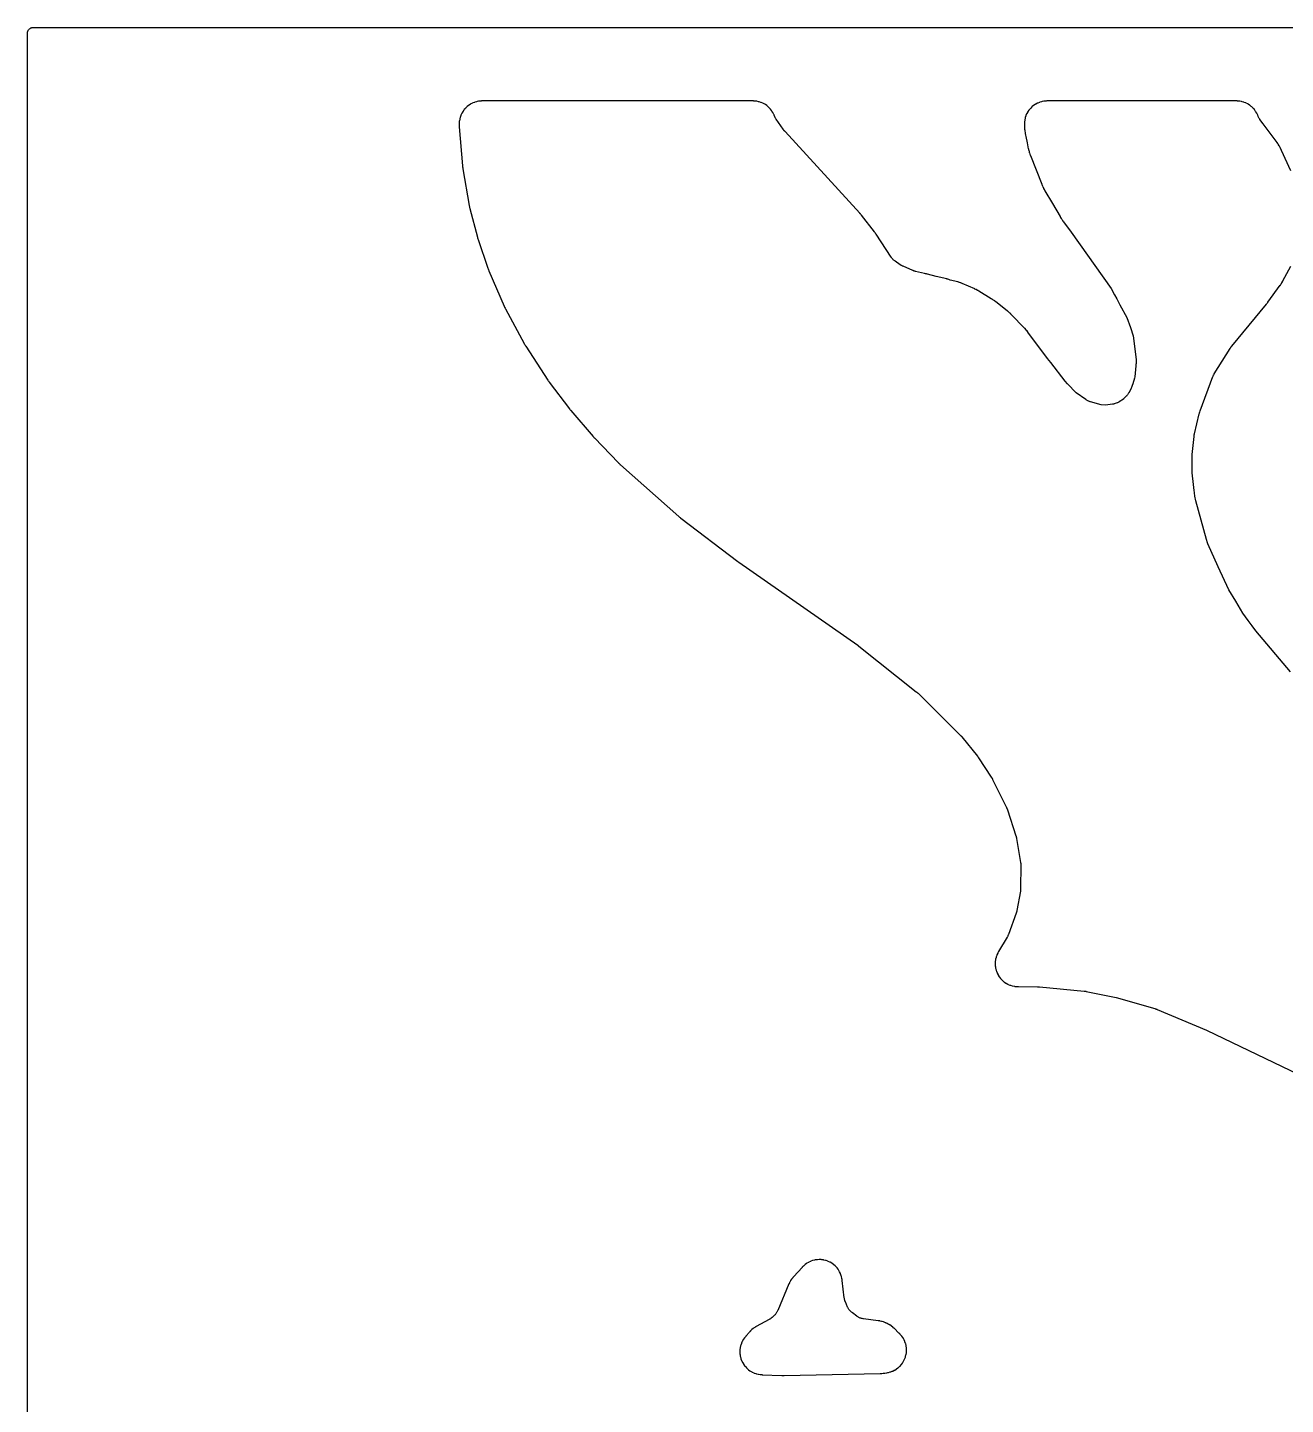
# Model space of a CAD drawing. Header units: millimetres. Extents: x 0 to 300, y 0 to 300.
# Drawn here: x -0.1 to 137, y 150 to 300.1 of the extents above; entities that cross this region are included whole.
import ezdxf

# ---------------------------------------------------------------- set-up
doc = ezdxf.new("R2010")
doc.units = ezdxf.units.MM
doc.layers.add('CUT', color=7, linetype='CONTINUOUS')

msp = doc.modelspace()

# ---------------------------------------------------------------- linework, layer by layer
at = {"layer": 'CUT'}
for points in [[(-0.0625, 1.4375), (-0.0625, 298.5575), (-0.0625, 299.4428), (-0.0589, 299.5163), (-0.0503, 299.5745), (-0.036, 299.6315), (-0.0162, 299.6869), (0.009, 299.74), (0.0392, 299.7905), (0.0743, 299.8377), (0.1137, 299.8813), (0.1573, 299.9208), (0.2046, 299.9558), (0.255, 299.9861), (0.3082, 300.0112), (0.3635, 300.031), (0.4206, 300.0453), (0.4788, 300.0539), (0.5522, 300.0575), (1.4375, 300.0575), (298.5625, 300.0575)], [(137.5516, 284.4256), (136.5251, 286.6542), (136.5227, 286.6594), (136.5162, 286.6735), (136.5133, 286.6798), (136.3882, 286.9512), (136.3813, 286.9657), (136.3351, 287.0594), (136.3278, 287.0738), (136.2985, 287.1292), (136.2827, 287.1573), (136.1756, 287.3365), (136.1584, 287.3636), (136.1233, 287.4157), (136.1142, 287.4289), (136.0536, 287.514), (136.0441, 287.5269), (134.5116, 289.5596), (134.1649, 290.0398), (134.1584, 290.049), (134.1497, 290.0614), (134.1248, 290.0988), (134.0966, 290.1434), (134.058, 290.2109), (134.0195, 290.2855), (133.9901, 290.3482), (133.9751, 290.3839), (133.9663, 290.4054), (133.9433, 290.464), (133.9322, 290.4905), (133.8569, 290.6585), (133.8309, 290.7097), (133.7411, 290.8675), (133.7103, 290.916), (133.6058, 291.0645), (133.5705, 291.1099), (133.4523, 291.2477), (133.4129, 291.2895), (133.282, 291.4154), (133.2388, 291.4532), (133.0965, 291.566), (133.0498, 291.5995), (132.8974, 291.6982), (132.8477, 291.7271), (132.6865, 291.8108), (132.6343, 291.8348), (132.4659, 291.9026), (132.4117, 291.9215), (132.2375, 291.973), (132.1817, 291.9866), (132.0034, 292.0212), (131.9466, 292.0294), (131.7633, 292.047), (131.7347, 292.0491), (131.6786, 292.0518), (131.6643, 292.0523), (131.5709, 292.0545), (131.5566, 292.0547), (131.5366, 292.0547), (111.1286, 292.0547), (111.0856, 292.0547), (111.075, 292.0547), (111.0606, 292.0545), (110.9666, 292.0522), (110.9522, 292.0517), (110.8958, 292.049), (110.867, 292.0469), (110.6825, 292.0291), (110.6253, 292.0208), (110.4459, 291.9857), (110.3898, 291.9719), (110.2146, 291.9198), (110.1601, 291.9007), (109.9907, 291.832), (109.9382, 291.8077), (109.7763, 291.7229), (109.7264, 291.6937), (109.5734, 291.5938), (109.5265, 291.5599), (109.3838, 291.4457), (109.3405, 291.4075), (109.2094, 291.2801), (109.1699, 291.2379), (109.0517, 291.0985), (109.0165, 291.0526), (108.9122, 290.9025), (108.8816, 290.8535), (108.7923, 290.694), (108.7665, 290.6423), (108.6929, 290.475), (108.6723, 290.421), (108.6152, 290.2474), (108.5998, 290.1916), (108.5596, 290.0133), (108.5497, 289.9564), (108.5269, 289.775), (108.5224, 289.7174), (108.5171, 289.5322), (108.517, 289.5033), (108.5181, 289.4468), (108.5186, 289.4324), (108.5227, 289.3385), (108.5235, 289.3241), (108.5493, 288.9441), (108.551, 288.9236), (108.5647, 288.7902), (108.5672, 288.7697), (108.5901, 288.603), (108.5932, 288.5826), (108.6022, 288.5304), (108.6038, 288.5187), (108.63, 288.3449), (108.6337, 288.3236), (108.6595, 288.1859), (108.6639, 288.1648), (108.8115, 287.5104), (108.9478, 286.856), (108.9504, 286.844), (108.9683, 286.7661), (108.9712, 286.7541), (108.9829, 286.7075), (108.9894, 286.6837), (109.0271, 286.5564), (109.0423, 286.4945), (109.0453, 286.4828), (109.0576, 286.4373), (109.0643, 286.4141), (109.1109, 286.2645), (109.1186, 286.2416), (109.1344, 286.1972), (109.1386, 286.1859), (109.1664, 286.1126), (109.1708, 286.1013), (109.8017, 284.5338), (110.406, 282.9727), (110.4101, 282.9625), (110.4393, 282.891), (110.4438, 282.8804), (110.4638, 282.8339), (110.4739, 282.8117), (110.5398, 282.6745), (110.5503, 282.6536), (110.5694, 282.6176), (110.5746, 282.6079), (110.593, 282.5747), (110.6045, 282.5488), (110.6148, 282.5271), (110.6811, 282.393), (110.6918, 282.3724), (110.7109, 282.3373), (110.7162, 282.3278), (110.7533, 282.2624), (110.7594, 282.2519), (111.5757, 280.8797), (112.4021, 279.4559), (112.4094, 279.4437), (112.4572, 279.3656), (112.4647, 279.3536), (112.5272, 279.2569), (112.5349, 279.2451), (112.5865, 279.1693), (112.5945, 279.1577), (112.6405, 279.0933), (112.6479, 279.0814), (112.6551, 279.0702), (112.7147, 278.9794), (112.7222, 278.9683), (112.7713, 278.8971), (112.7789, 278.8862), (113.6009, 277.748), (117.9658, 271.6336), (118.344, 270.9341), (118.5774, 270.5025), (118.9277, 269.8545), (119.6848, 268.4541), (120.0954, 267.361), (120.3544, 266.4606), (120.6834, 263.8704), (120.68, 263.6237), (120.6773, 263.428), (120.6762, 263.3511), (120.6742, 263.2023), (120.547, 262.0056), (120.5118, 261.8423), (120.3483, 261.2256), (120.2687, 261.0398), (120.1776, 260.8271), (120.1494, 260.7612), (120.1045, 260.6565), (119.8893, 260.2513), (119.8892, 260.2512), (119.8766, 260.2294), (119.875, 260.2266), (119.8662, 260.2115), (119.8272, 260.1441), (119.8253, 260.1411), (119.8228, 260.1371), (119.7894, 260.0885), (119.7418, 260.0238), (119.694, 259.9643), (119.6586, 259.9239), (119.6283, 259.891), (119.6182, 259.8806), (119.6105, 259.8727), (119.3219, 259.5816), (119.3073, 259.5714), (118.8435, 259.2615), (118.807, 259.2383), (118.7391, 259.1975), (118.6629, 259.1566), (118.6265, 259.1393), (118.3163, 259.0341), (118.254, 259.0212), (118.1758, 259.0089), (118.1329, 259.0032), (117.365, 258.9196), (116.8739, 258.939), (115.7118, 259.2658), (115.6747, 259.2771), (115.6071, 259.2993), (115.5344, 259.3266), (115.4869, 259.3469), (115.4168, 259.3805), (115.3712, 259.4048), (115.3043, 259.4443), (115.2447, 259.483), (115.2126, 259.5049), (114.1608, 260.2546), (113.2063, 261.2137), (112.95, 261.5082), (111.3832, 263.548), (111.0453, 263.988), (108.9084, 266.8742), (108.8959, 266.8905), (108.8129, 266.9951), (108.7998, 267.0109), (108.6911, 267.1385), (108.6775, 267.1539), (108.5874, 267.2526), (108.5732, 267.2675), (107.0464, 268.8285), (107.0328, 268.8419), (106.943, 268.928), (106.929, 268.9411), (106.813, 269.0454), (106.7986, 269.058), (106.7035, 269.1382), (106.6887, 269.1503), (105.3743, 270.1892), (105.3641, 270.1971), (105.2972, 270.2476), (105.2868, 270.2553), (105.246, 270.2848), (105.2247, 270.2995), (105.0848, 270.3918), (105.0629, 270.4055), (105.0396, 270.4195), (105.038, 270.4206), (104.9957, 270.4492), (104.9848, 270.4564), (104.9135, 270.5024), (104.9024, 270.5093), (103.57, 271.3276), (103.5521, 271.3381), (103.4349, 271.4046), (103.4167, 271.4145), (103.2669, 271.4929), (103.2483, 271.5021), (103.1268, 271.5604), (103.1079, 271.569), (101.7397, 272.1677), (101.7358, 272.1694), (101.7246, 272.1742), (101.6517, 272.2043), (101.6404, 272.2089), (101.5962, 272.2261), (101.5735, 272.2345), (101.4244, 272.2858), (101.4012, 272.2932), (101.3558, 272.3068), (101.3441, 272.3102), (101.2681, 272.3313), (101.2564, 272.3344), (100.4516, 272.5405), (100.3781, 272.5651), (100.3658, 272.5691), (100.2856, 272.5941), (100.2733, 272.5978), (100.1719, 272.627), (100.1594, 272.6305), (100.0782, 272.652), (100.0657, 272.6552), (98.92, 272.9326), (97.9509, 273.1807), (97.9368, 273.1841), (97.8449, 273.2053), (97.8307, 273.2084), (97.7752, 273.2198), (97.7467, 273.2249), (97.6522, 273.2396), (96.6683, 273.4778), (96.6589, 273.4801), (96.6443, 273.4838), (96.6204, 273.4902), (96.5884, 273.4993), (96.5601, 273.5078), (96.5375, 273.515), (96.5246, 273.5192), (96.5199, 273.5208), (96.4925, 273.5305), (96.4318, 273.5531), (96.3957, 273.5674), (96.3836, 273.5725), (96.3747, 273.5763), (95.2984, 274.0441), (95.2884, 274.0486), (95.273, 274.0555), (95.2476, 274.0673), (95.2139, 274.0837), (95.1843, 274.0989), (95.161, 274.1113), (95.1477, 274.1185), (95.1428, 274.1212), (95.1145, 274.1376), (95.0523, 274.1752), (95.0155, 274.1987), (95.0033, 274.2069), (94.9943, 274.213), (94.4467, 274.5908), (94.4117, 274.6162), (94.3486, 274.6643), (94.2825, 274.7201), (94.2402, 274.7593), (94.1797, 274.8211), (94.1415, 274.8642), (94.0872, 274.9315), (94.0405, 274.9956), (94.0158, 275.0312), (92.3571, 277.5512), (92.3502, 277.5613), (92.3052, 277.6269), (92.2981, 277.6369), (92.2399, 277.718), (92.2326, 277.7279), (92.1849, 277.7915), (92.1775, 277.8012), (90.7766, 279.5924), (90.7698, 279.601), (90.7219, 279.66), (90.7144, 279.669), (90.6532, 279.7414), (90.6457, 279.7501), (90.5963, 279.8064), (90.5881, 279.8156), (82.4486, 288.7102), (82.4382, 288.7217), (82.4141, 288.7489), (82.404, 288.7606), (82.3917, 288.775), (82.3817, 288.7869), (82.3586, 288.8149), (82.3488, 288.827), (82.3377, 288.841), (82.3281, 288.8532), (82.306, 288.882), (82.2967, 288.8944), (82.2854, 288.9097), (82.2762, 288.9222), (82.2552, 288.9518), (82.2462, 288.9645), (81.4905, 290.0623), (81.4842, 290.0715), (81.4759, 290.084), (81.452, 290.1215), (81.4251, 290.1663), (81.3883, 290.2339), (81.3498, 290.3125), (81.3265, 290.364), (81.3219, 290.3752), (81.3177, 290.3854), (81.317, 290.3872), (81.3113, 290.4009), (81.3076, 290.4096), (81.2992, 290.4298), (81.2827, 290.4711), (81.2768, 290.4851), (81.2534, 290.5395), (81.2407, 290.5671), (81.1548, 290.7417), (81.1253, 290.7948), (81.0236, 290.9576), (80.9888, 291.0074), (80.8712, 291.1591), (80.8316, 291.2051), (80.6993, 291.3441), (80.6552, 291.3859), (80.5095, 291.5108), (80.4615, 291.5479), (80.3039, 291.6575), (80.2523, 291.6896), (80.0845, 291.7827), (80.0299, 291.8094), (79.8535, 291.885), (79.7966, 291.9061), (79.6134, 291.9635), (79.5546, 291.9787), (79.3666, 292.0173), (79.3066, 292.0264), (79.113, 292.0461), (79.0827, 292.0484), (79.0235, 292.0514), (79.0083, 292.052), (78.9097, 292.0545), (78.8945, 292.0547), (49.5217, 292.0547), (49.5074, 292.0545), (49.4141, 292.0523), (49.3998, 292.0518), (49.3438, 292.0491), (49.3151, 292.047), (49.132, 292.0294), (49.0752, 292.0212), (48.897, 291.9867), (48.8412, 291.9731), (48.6672, 291.9217), (48.613, 291.9028), (48.4446, 291.835), (48.3925, 291.8111), (48.2314, 291.7275), (48.1817, 291.6987), (48.0293, 291.6001), (47.9827, 291.5666), (47.8404, 291.4539), (47.7972, 291.4162), (47.6664, 291.2904), (47.6269, 291.2487), (47.5087, 291.111), (47.4734, 291.0657), (47.3689, 290.9173), (47.3381, 290.8689), (47.2483, 290.7112), (47.2223, 290.66), (47.1499, 290.499), (47.1372, 290.4686), (47.0896, 290.3448), (47.0818, 290.3233), (47.08, 290.318), (47.0717, 290.2917), (47.0223, 290.1223), (47.0093, 290.0688), (46.9762, 289.898), (46.9682, 289.8435), (46.9508, 289.6703), (46.9478, 289.6154), (46.9464, 289.4389), (46.9468, 289.4114), (46.9488, 289.3577), (46.9495, 289.3439), (46.9549, 289.2546), (46.9559, 289.2409), (47.3134, 284.9742), (47.3146, 284.9611), (47.3236, 284.8761), (47.3251, 284.863), (47.3388, 284.7566), (47.3406, 284.7435), (47.3533, 284.659), (47.3554, 284.646), (48.0458, 280.6545), (48.0481, 280.6421), (48.0638, 280.5613), (48.0663, 280.5489), (48.0883, 280.4478), (48.0911, 280.4355), (48.1102, 280.3554), (48.1133, 280.3431), (48.9307, 277.2165), (48.9334, 277.2065), (48.9528, 277.1372), (48.9559, 277.1265), (48.9817, 277.0405), (48.9849, 277.0301), (49.0066, 276.9626), (49.0102, 276.9515), (50.0722, 273.841), (50.076, 273.8303), (50.1027, 273.7565), (50.107, 273.7451), (50.1422, 273.6538), (50.1466, 273.6427), (50.1759, 273.5711), (50.1808, 273.5594), (51.8603, 269.6844), (51.8655, 269.6727), (51.9003, 269.597), (51.9057, 269.5854), (51.9514, 269.4913), (51.9571, 269.4798), (51.9951, 269.4057), (52.001, 269.3943), (54.042, 265.6086), (54.048, 265.5979), (54.0873, 265.5284), (54.0935, 265.5177), (54.1446, 265.4315), (54.151, 265.421), (54.1932, 265.3531), (54.1998, 265.3427), (56.6191, 261.6208), (56.6246, 261.6125), (56.6635, 261.5548), (56.6695, 261.546), (56.7192, 261.475), (56.7254, 261.4664), (56.7656, 261.411), (56.7723, 261.402), (58.9617, 258.5048), (58.967, 258.498), (59.0035, 258.4511), (59.0092, 258.4439), (59.0557, 258.3861), (59.0613, 258.3791), (59.0987, 258.3339), (59.1049, 258.3266), (61.5318, 255.4902), (61.5372, 255.4839), (61.5751, 255.4409), (61.5809, 255.4343), (61.6289, 255.3814), (61.6348, 255.375), (61.6733, 255.3337), (61.6797, 255.327), (64.3024, 252.601), (64.3108, 252.5924), (64.366, 252.5373), (64.3745, 252.5289), (64.4452, 252.4611), (64.454, 252.4529), (64.5113, 252.4), (64.5202, 252.392), (70.8725, 246.7677), (70.8805, 246.7608), (70.9364, 246.713), (70.9451, 246.7057), (71.0159, 246.6475), (71.0246, 246.6405), (71.0814, 246.5955), (71.0908, 246.5882), (77.2997, 241.8699), (77.3041, 241.8666), (77.3354, 241.8433), (77.3402, 241.8397), (77.3795, 241.811), (77.3843, 241.8076), (77.4155, 241.7853), (77.4207, 241.7816), (90.3597, 232.7358), (90.3643, 232.7326), (90.375, 232.725), (90.3795, 232.7218), (90.3904, 232.7139), (90.396, 232.7099), (90.409, 232.7004), (90.4146, 232.6964), (90.421, 232.6916), (90.4265, 232.6875), (90.4394, 232.6778), (90.4442, 232.6741), (90.4545, 232.6662), (90.4692, 232.6547), (90.4756, 232.6497), (96.7403, 227.6716), (96.7499, 227.664), (96.772, 227.6459), (96.7814, 227.638), (96.7929, 227.6285), (96.8022, 227.6205), (96.8238, 227.6019), (96.833, 227.5938), (96.8435, 227.5845), (96.8526, 227.5763), (96.8737, 227.5571), (96.8827, 227.5488), (96.8936, 227.5386), (96.9024, 227.5301), (96.923, 227.5103), (96.9317, 227.5018), (101.53, 222.9508), (101.5391, 222.9416), (101.5603, 222.92), (101.5693, 222.9107), (101.5802, 222.8993), (101.5891, 222.8898), (101.6096, 222.8677), (101.6183, 222.8581), (101.6283, 222.847), (101.6369, 222.8374), (101.6568, 222.8146), (101.6652, 222.8048), (101.6755, 222.7928), (101.6838, 222.7828), (101.703, 222.7595), (101.7112, 222.7495), (103.4065, 220.6333), (103.4129, 220.6252), (103.4279, 220.606), (103.4343, 220.5978), (103.442, 220.5877), (103.4483, 220.5794), (103.4628, 220.5599), (103.469, 220.5515), (103.4761, 220.5418), (103.4821, 220.5333), (103.4962, 220.5135), (103.5022, 220.505), (103.5094, 220.4945), (103.5153, 220.4859), (103.5289, 220.4658), (103.5347, 220.4571), (104.9138, 218.3651), (104.9213, 218.3535), (104.9387, 218.3263), (104.946, 218.3146), (104.9548, 218.3002), (104.962, 218.2884), (104.9785, 218.2607), (104.9855, 218.2487), (104.9934, 218.235), (105.0002, 218.2229), (105.0158, 218.1947), (105.0224, 218.1825), (105.0304, 218.1677), (105.0368, 218.1554), (105.0516, 218.1267), (105.0578, 218.1144), (106.5397, 215.1225), (106.5468, 215.108), (106.5629, 215.074), (106.5696, 215.0593), (106.5777, 215.0414), (106.5842, 215.0266), (106.5991, 214.9921), (106.6053, 214.9772), (106.6123, 214.9601), (106.6183, 214.9451), (106.6319, 214.91), (106.6376, 214.8949), (106.6444, 214.8765), (106.6498, 214.8613), (106.6622, 214.8258), (106.6673, 214.8105), (107.6013, 211.959), (107.6034, 211.9523), (107.6084, 211.9368), (107.6093, 211.934), (107.6182, 211.9037), (107.6351, 211.8427), (107.6406, 211.8217), (107.6472, 211.7923), (107.6633, 211.7139), (107.6695, 211.6802), (108.1026, 209.0623), (108.1041, 209.0527), (108.1064, 209.0378), (108.1099, 209.0133), (108.114, 208.9808), (108.1172, 208.9517), (108.1193, 208.9284), (108.1205, 208.9151), (108.1209, 208.9102), (108.1227, 208.8814), (108.1256, 208.8173), (108.1266, 208.7788), (108.1266, 208.7658), (108.1266, 208.7562), (108.1085, 206.238), (108.1084, 206.2284), (108.1081, 206.2135), (108.1073, 206.189), (108.1058, 206.1561), (108.1041, 206.1269), (108.1023, 206.1038), (108.1011, 206.0906), (108.1007, 206.0857), (108.0976, 206.0571), (108.0897, 205.9937), (108.0841, 205.9558), (108.082, 205.943), (108.0803, 205.9336), (107.704, 203.8353), (107.7022, 203.8258), (107.6994, 203.8111), (107.6945, 203.7868), (107.6873, 203.7543), (107.6806, 203.7256), (107.6748, 203.7029), (107.6714, 203.6899), (107.6701, 203.6851), (107.6621, 203.6572), (107.6433, 203.5955), (107.6312, 203.5588), (107.6269, 203.5465), (107.6236, 203.5373), (106.7765, 201.2121), (106.7729, 201.2023), (106.7671, 201.1871), (106.7573, 201.1621), (106.7436, 201.1288), (106.7309, 201.0994), (106.7204, 201.0763), (106.7143, 201.0632), (106.712, 201.0583), (106.698, 201.0302), (106.6659, 200.9681), (106.6458, 200.9313), (106.6387, 200.9191), (106.6334, 200.91), (105.716, 199.3642), (105.7085, 199.3512), (105.6607, 199.2659), (105.6536, 199.2527), (105.6262, 199.2008), (105.6128, 199.1739), (105.5316, 198.9993), (105.509, 198.9436), (105.4465, 198.7642), (105.4296, 198.7066), (105.3854, 198.5218), (105.3743, 198.4628), (105.3488, 198.2745), (105.3437, 198.2146), (105.3371, 198.0248), (105.338, 197.9647), (105.3505, 197.7752), (105.3574, 197.7155), (105.3888, 197.5281), (105.4016, 197.4694), (105.4516, 197.2861), (105.4702, 197.229), (105.5382, 197.0517), (105.5625, 196.9967), (105.6479, 196.827), (105.6776, 196.7748), (105.7796, 196.6145), (105.8143, 196.5655), (105.9318, 196.4162), (105.9713, 196.3709), (106.1031, 196.2341), (106.1469, 196.193), (106.2917, 196.07), (106.3394, 196.0335), (106.4958, 195.9257), (106.5469, 195.8941), (106.7133, 195.8025), (106.7674, 195.7762), (106.9421, 195.7017), (106.9985, 195.6809), (107.1798, 195.6242), (107.238, 195.6092), (107.424, 195.5709), (107.4834, 195.5618), (107.675, 195.5421), (107.705, 195.5398), (107.7636, 195.5367), (107.7786, 195.5361), (107.8762, 195.5334), (107.8913, 195.5332), (109.9607, 195.5283), (109.9713, 195.5282), (109.9959, 195.5279), (110.0065, 195.5277), (110.0194, 195.5273), (110.0299, 195.527), (110.0546, 195.5261), (110.0651, 195.5256), (110.0773, 195.525), (110.0878, 195.5244), (110.1124, 195.5229), (110.1229, 195.5222), (110.1358, 195.5213), (110.1463, 195.5204), (110.1709, 195.5184), (110.1814, 195.5174), (115.0162, 195.0506), (115.0279, 195.0494), (115.0552, 195.0464), (115.0669, 195.0451), (115.0812, 195.0433), (115.0928, 195.0418), (115.12, 195.0381), (115.1317, 195.0364), (115.1451, 195.0344), (115.1567, 195.0326), (115.1838, 195.0282), (115.1954, 195.0262), (115.2095, 195.0237), (115.2211, 195.0216), (115.2481, 195.0165), (115.2596, 195.0142), (118.5105, 194.3524), (122.7349, 193.1414), (122.7476, 193.1376), (122.7774, 193.1286), (122.7901, 193.1246), (122.8055, 193.1197), (122.8182, 193.1156), (122.8476, 193.1057), (122.8602, 193.1014), (122.8747, 193.0963), (122.8872, 193.0918), (122.9163, 193.081), (122.9288, 193.0764), (122.9439, 193.0705), (122.9563, 193.0656), (122.9851, 193.054), (122.9974, 193.049), (128.3622, 190.7965), (140.2122, 185.0916)], [(137.4957, 229.8568), (133.7381, 234.2926), (133.3281, 234.845), (132.8961, 235.4453), (132.3171, 236.2499), (131.5339, 237.5292), (130.7975, 238.7682), (129.6172, 241.3001), (128.4914, 243.804), (128.4835, 243.8281), (128.472, 243.8632), (128.4617, 243.8947), (128.3439, 244.2553), (127.2099, 248.4646), (127.1007, 248.9832), (127.0558, 249.3489), (127.0494, 249.401), (127.0252, 249.5983), (126.9457, 250.2466), (126.8119, 251.5306), (126.8114, 251.5587), (126.8108, 251.593), (126.8098, 251.6489), (126.7946, 252.5332), (126.7975, 253.5121), (126.9996, 255.5002), (127.0011, 255.5141), (127.005, 255.5466), (127.0067, 255.5606), (127.009, 255.5775), (127.0109, 255.5914), (127.0158, 255.6238), (127.0179, 255.6377), (127.0206, 255.6536), (127.023, 255.6674), (127.0288, 255.6996), (127.0314, 255.7134), (127.0347, 255.7302), (127.0376, 255.7439), (127.0425, 255.7669), (127.0449, 255.7782), (127.0479, 255.7912), (127.5545, 257.9498), (127.5844, 258.0461), (127.605, 258.1124), (127.6178, 258.1537), (127.6585, 258.2846), (129.0579, 262.0298), (129.0619, 262.0402), (129.0673, 262.0543), (129.0846, 262.0956), (129.115, 262.1637), (129.129, 262.1936), (129.1441, 262.223), (129.1795, 262.2886), (129.1957, 262.3171), (130.9168, 265.0852), (130.925, 265.0981), (130.9444, 265.1282), (130.9528, 265.1409), (130.9631, 265.1563), (130.9717, 265.1688), (130.9919, 265.198), (131.0007, 265.2104), (131.0109, 265.2246), (131.0199, 265.2369), (131.0412, 265.2654), (131.0504, 265.2776), (131.0618, 265.2923), (131.0712, 265.3043), (131.0935, 265.332), (131.1031, 265.3439), (134.888, 269.9125), (134.894, 269.9197), (134.9347, 269.9705), (134.9409, 269.9784), (134.9907, 270.0426), (134.9966, 270.0504), (135.0351, 270.1017), (135.0414, 270.1102), (136.3917, 271.9795), (136.4039, 271.997), (136.4811, 272.1124), (136.4927, 272.1304), (136.5844, 272.2785), (136.5953, 272.2968), (136.6642, 272.4175), (136.6744, 272.4362), (137.5288, 274.0651)]]:
    msp.add_lwpolyline(points, dxfattribs=at)
msp.add_lwpolyline([(77.573, 155.2547), (77.5851, 155.1976), (77.6321, 155.0191), (77.6497, 154.9635), (77.7139, 154.7904), (77.7368, 154.7367), (77.8175, 154.5707), (77.8455, 154.5195), (77.942, 154.3621), (77.9749, 154.3139), (78.0861, 154.1666), (78.1236, 154.1218), (78.2486, 153.986), (78.2902, 153.945), (78.4279, 153.8221), (78.4733, 153.7853), (78.6222, 153.6763), (78.671, 153.6442), (78.8298, 153.5502), (78.8814, 153.5229), (79.0487, 153.4448), (79.1027, 153.4227), (79.2767, 153.3612), (79.3327, 153.3444), (79.5119, 153.3001), (79.5692, 153.2889), (79.7543, 153.2619), (79.7833, 153.2584), (79.8401, 153.2529), (79.8546, 153.2516), (79.9493, 153.2448), (79.9638, 153.2439), (82.0941, 153.1424), (82.1039, 153.142), (82.1724, 153.1398), (82.183, 153.1396), (82.2684, 153.1384), (82.2787, 153.1384), (82.3462, 153.1386), (82.3573, 153.1388), (92.804, 153.3695), (92.8249, 153.3704), (92.9606, 153.3781), (92.9815, 153.3796), (93.1513, 153.3953), (93.1721, 153.3976), (93.307, 153.4148), (93.3277, 153.4178), (93.5225, 153.4495), (93.5367, 153.452), (93.6291, 153.4694), (93.6433, 153.4722), (93.6986, 153.484), (93.7268, 153.4907), (93.9061, 153.538), (93.9613, 153.5555), (94.1328, 153.619), (94.1861, 153.6417), (94.3507, 153.7214), (94.4015, 153.7492), (94.5578, 153.8444), (94.6057, 153.8769), (94.752, 153.9867), (94.7965, 154.0237), (94.9315, 154.1471), (94.9723, 154.1881), (95.0949, 154.324), (95.1315, 154.3688), (95.2404, 154.5158), (95.2725, 154.5639), (95.3667, 154.7208), (95.3941, 154.7718), (95.4727, 154.937), (95.4951, 154.9903), (95.5574, 155.1623), (95.5745, 155.2176), (95.62, 155.3948), (95.6317, 155.4515), (95.6599, 155.6323), (95.6661, 155.6898), (95.6768, 155.8724), (95.6774, 155.9303), (95.6704, 156.1131), (95.6654, 156.1708), (95.6409, 156.3521), (95.6304, 156.409), (95.5885, 156.5871), (95.5725, 156.6427), (95.5137, 156.8159), (95.4924, 156.8698), (95.4172, 157.0365), (95.3908, 157.0881), (95.2999, 157.2468), (95.2687, 157.2955), (95.1629, 157.4448), (95.1271, 157.4903), (95.0058, 157.6306), (94.9863, 157.652), (94.9473, 157.6929), (94.9372, 157.7032), (94.8707, 157.7697), (94.8603, 157.7798), (94.3175, 158.2966), (94.3076, 158.3058), (94.2427, 158.3649), (94.2326, 158.3739), (94.1928, 158.4085), (94.1721, 158.4258), (94.0364, 158.5334), (93.9927, 158.565), (93.8479, 158.66), (93.825, 158.6743), (93.7796, 158.7013), (93.768, 158.708), (93.6915, 158.7511), (93.6796, 158.7576), (93.5761, 158.813), (93.564, 158.8193), (93.4849, 158.8592), (93.4727, 158.8652), (93.4246, 158.8882), (93.3997, 158.8994), (93.2387, 158.9674), (93.1876, 158.9863), (93.0233, 159.0388), (92.9707, 159.053), (92.8001, 159.0908), (92.7733, 159.0961), (92.7208, 159.1052), (92.7074, 159.1074), (92.6198, 159.1206), (92.6063, 159.1225), (90.9922, 159.3289), (90.9471, 159.3358), (90.8649, 159.3506), (90.7761, 159.3712), (90.7177, 159.388), (90.6314, 159.4175), (90.5751, 159.4401), (90.4922, 159.4782), (90.4384, 159.5063), (90.3599, 159.5526), (90.2901, 159.5987), (90.2527, 159.6248), (89.7793, 159.9729), (89.7419, 160.002), (89.6749, 160.0569), (89.605, 160.1206), (89.5608, 160.1655), (89.4979, 160.2362), (89.4587, 160.2854), (89.4036, 160.3623), (89.3697, 160.4154), (89.323, 160.4976), (89.2843, 160.5751), (89.2643, 160.618), (89.0218, 161.1746), (89.0175, 161.1848), (89.0116, 161.1986), (88.9954, 161.2399), (88.9776, 161.2889), (88.9544, 161.3622), (88.935, 161.434), (88.918, 161.5097), (88.9085, 161.5628), (88.9016, 161.6074), (88.8998, 161.622), (88.8984, 161.633), (88.6837, 163.4917), (88.6815, 163.5087), (88.6656, 163.6187), (88.6629, 163.6356), (88.6515, 163.7014), (88.6447, 163.7349), (88.5949, 163.9484), (88.5756, 164.014), (88.5018, 164.2204), (88.4894, 164.2523), (88.4861, 164.26), (88.4734, 164.288), (88.3863, 164.4676), (88.3571, 164.5209), (88.2575, 164.6822), (88.2241, 164.7308), (88.1137, 164.8757), (88.0762, 164.9202), (87.951, 165.055), (87.9094, 165.0957), (87.7717, 165.2178), (87.7264, 165.2542), (87.5776, 165.3624), (87.5289, 165.3943), (87.3703, 165.4875), (87.3187, 165.5145), (87.1518, 165.5919), (87.0979, 165.6138), (86.9243, 165.6747), (86.8685, 165.6913), (86.6898, 165.7351), (86.6327, 165.7462), (86.4506, 165.7725), (86.3926, 165.778), (86.2089, 165.7865), (86.1507, 165.7863), (85.9669, 165.777), (85.909, 165.7712), (85.727, 165.7441), (85.6699, 165.7328), (85.4915, 165.6882), (85.4357, 165.6714), (85.2624, 165.6097), (85.2086, 165.5875), (85.042, 165.5093), (84.9906, 165.4821), (84.8324, 165.3881), (84.7839, 165.356), (84.6356, 165.2472), (84.5904, 165.2105), (84.4514, 165.0862), (84.4301, 165.0662), (84.3897, 165.0263), (84.3794, 165.016), (84.3137, 164.9479), (84.3038, 164.9373), (83.4006, 163.9557), (83.392, 163.9461), (83.3363, 163.883), (83.3279, 163.8731), (83.2952, 163.8345), (83.279, 163.8143), (83.1775, 163.6829), (83.1477, 163.6406), (83.0591, 163.5028), (83.0331, 163.4581), (82.9557, 163.3112), (82.9441, 163.288), (82.9225, 163.2423), (82.9171, 163.2305), (82.8828, 163.1536), (82.8776, 163.1418), (81.6524, 160.2314), (81.6354, 160.1934), (81.6026, 160.1246), (81.5634, 160.0512), (81.535, 160.0036), (81.4892, 159.9341), (81.4565, 159.8893), (81.4045, 159.8244), (81.3678, 159.7828), (81.31, 159.723), (81.2545, 159.6707), (81.2236, 159.6429), (81.0317, 159.478), (81.0229, 159.4706), (81.011, 159.4606), (80.975, 159.4319), (80.9137, 159.3857), (80.8862, 159.3658), (80.858, 159.347), (80.7933, 159.3056), (80.7539, 159.2818), (80.7404, 159.2741), (80.7304, 159.2685), (79.3209, 158.489), (79.3095, 158.4825), (79.2358, 158.4396), (79.2246, 158.4329), (79.1808, 158.4062), (79.1588, 158.392), (79.0193, 158.2981), (78.9771, 158.2669), (78.8481, 158.1626), (78.8088, 158.1278), (78.6878, 158.0111), (78.6693, 157.9924), (78.634, 157.9553), (78.6251, 157.9457), (78.5678, 157.8826), (78.559, 157.8728), (78.1752, 157.4314), (78.1658, 157.4203), (78.1053, 157.3472), (78.0961, 157.3358), (78.0608, 157.2911), (78.0433, 157.2677), (77.9348, 157.1152), (77.9033, 157.066), (77.8114, 156.906), (77.7849, 156.854), (77.709, 156.6857), (77.6876, 156.6314), (77.6284, 156.4566), (77.6124, 156.4004), (77.5705, 156.2206), (77.56, 156.1632), (77.5358, 155.9802), (77.5309, 155.922), (77.5246, 155.7376), (77.5254, 155.6792), (77.537, 155.495), (77.5435, 155.437)], close=True, dxfattribs=at)

doc.saveas('drawing.dxf')
